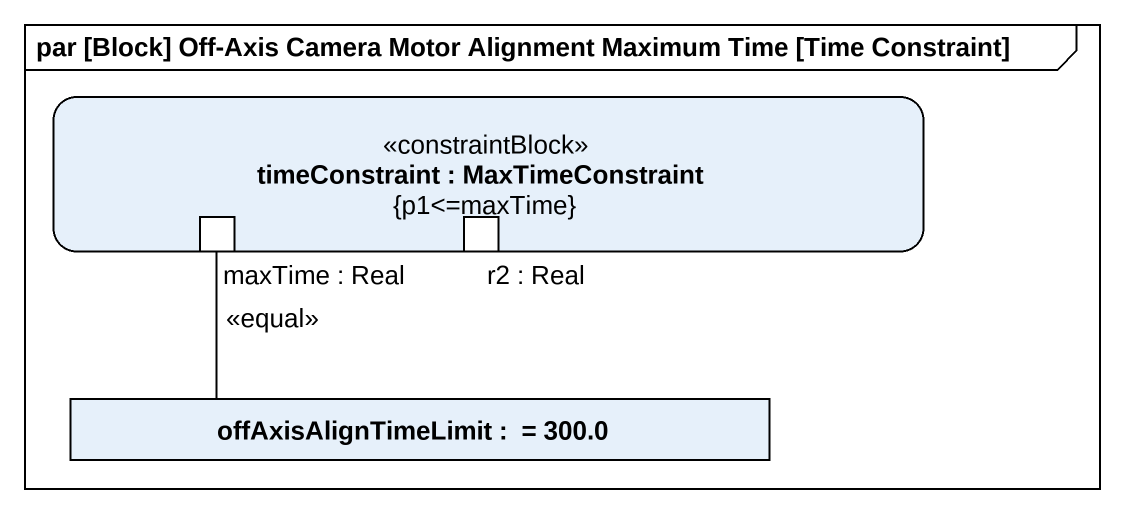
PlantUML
@startuml
mainframe par [Block] Off-Axis Camera Motor Alignment Maximum Time [Time Constraint]
rectangle "timeConstraint : MaxTimeConstraint\n{p1<=maxTime}" as timeConstraint <<constraintBlock>> {
  port "maxTime : Real" as maxTime_Real
  port "r2 : Real" as r2_Real
}
rectangle "offAxisAlignTimeLimit :  = 300.0" as offAxisAlignTimeLimit
maxTime_Real -- offAxisAlignTimeLimit : <<equal>>
@enduml
